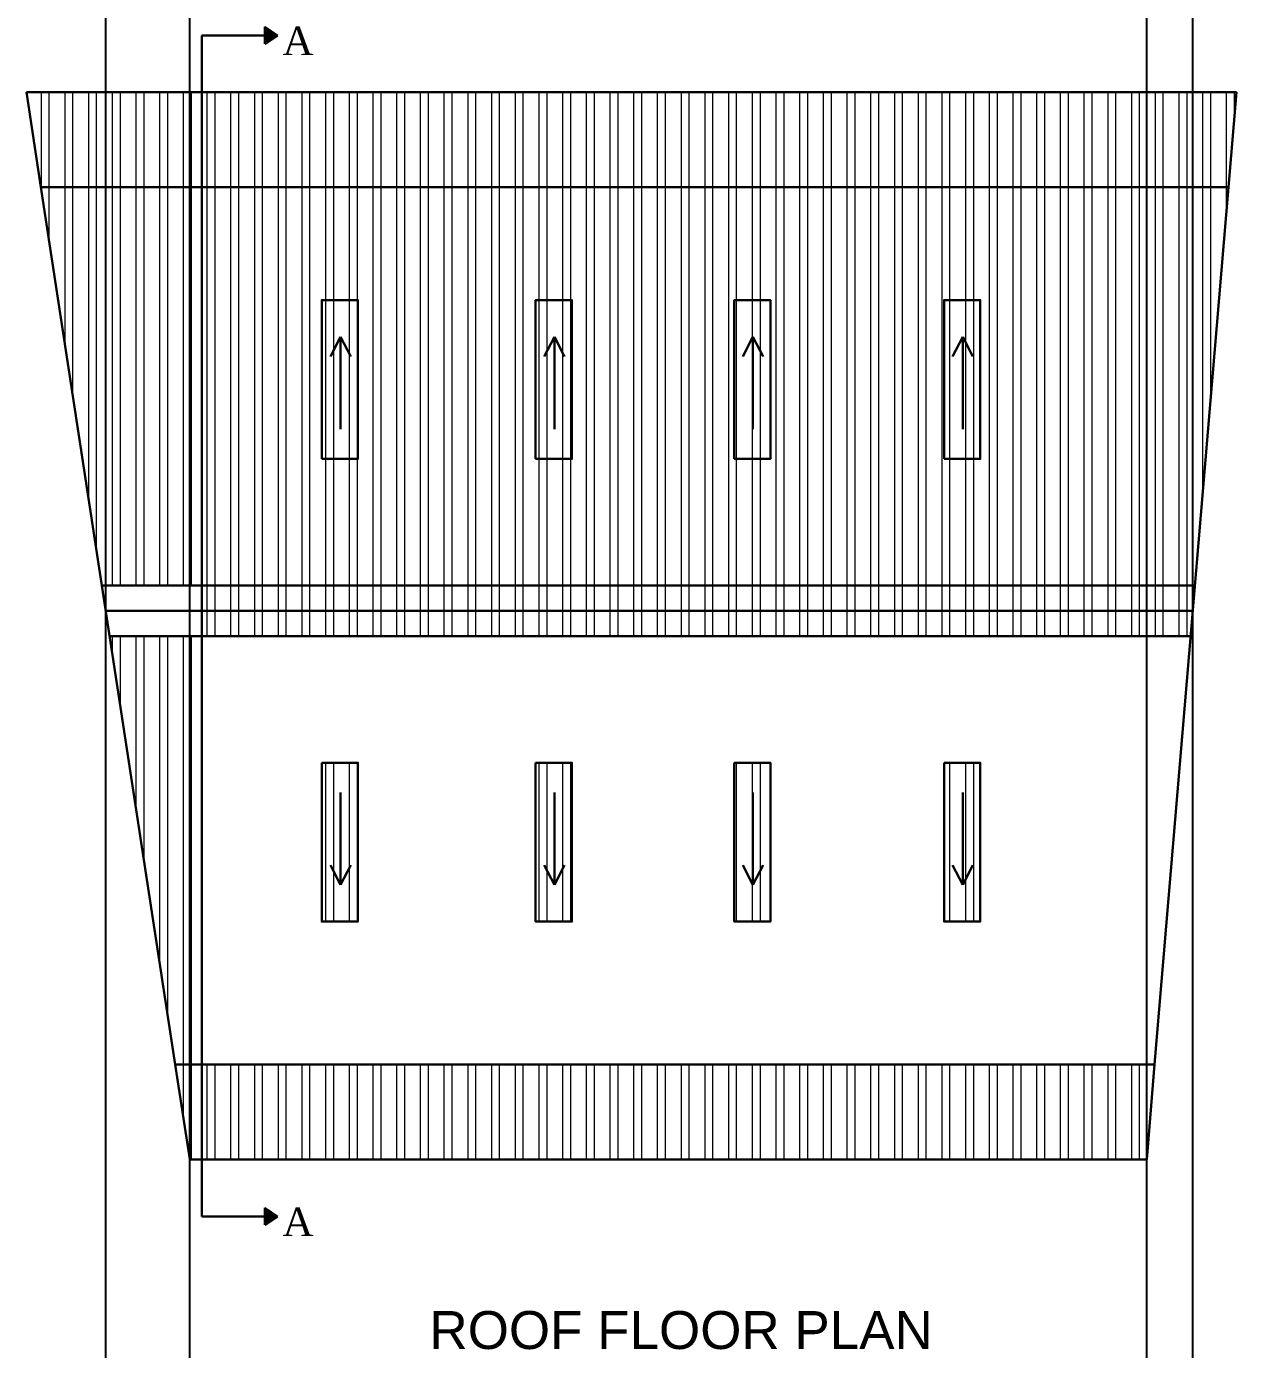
# Model space of a CAD drawing. Header units: inches. Extents: x 40927 to 78083, y -14649 to -3084.
# Drawn here: x 52142 to 52524.9, y -13837.6 to -13419.1 of the extents above; entities that cross this region are included whole.
import ezdxf

# ---------------------------------------------------------------- set-up
doc = ezdxf.new("R2010")
doc.units = ezdxf.units.IN
doc.header["$MEASUREMENT"] = 0
doc.layers.add('DIM_LINE', color=165, linetype='Continuous', lineweight=15)
doc.layers.add('ELEVATION', color=6, linetype='Continuous', lineweight=30)
doc.layers.add('PDF_Text', color=7, linetype='Continuous')
doc.styles.add('PDF Arial', font='arial.ttf')
doc.styles.get("Standard").update_dxf_attribs({"font": 'times.ttf'})
pattern_1 = [(90, (-7073.3226, 496.046), (-7.5, 0), []), (90, (-7070.8226, 498.546), (-7.5, 0), [])]

msp = doc.modelspace()

# ---------------------------------------------------------------- hatches: boundary and pattern name
at = {"layer": 'DIM_LINE'}
h = msp.add_hatch(dxfattribs=at)
h.set_pattern_fill('ANSI32', color=256, scale=20, angle=45)
h.set_pattern_definition(pattern_1)
h.paths.add_polyline_path([(52141.97, -13439.93), (52146.56, -13469.93), (52197.42, -13469.93), (52197.42, -13439.93)])
h = msp.add_hatch(dxfattribs=at)
h.set_pattern_fill('ANSI32', color=256, scale=20, angle=45)
h.set_pattern_definition(pattern_1)
h.paths.add_polyline_path([(52524.85, -13439.93), (52197.42, -13439.93), (52197.42, -13469.93), (52522.32, -13469.93)])
h = msp.add_hatch(dxfattribs=at)
h.set_pattern_fill('ANSI32', color=256, scale=20, angle=45)
h.set_pattern_definition(pattern_1)
h.paths.add_polyline_path([(52197.42, -13469.93), (52146.56, -13469.93), (52165.85, -13595.93), (52197.42, -13595.93)])
h = msp.add_hatch(dxfattribs=at)
h.set_pattern_fill('ANSI32', color=256, scale=20, angle=45)
h.set_pattern_definition(pattern_1)
h.paths.add_polyline_path([(52522.32, -13469.93), (52197.42, -13469.93), (52197.42, -13595.93), (52511.71, -13595.93)])
h.paths.add_polyline_path([(52443.76, -13555.89), (52432.29, -13555.89), (52432.29, -13505.64), (52443.76, -13505.64)], flags=16)
h.paths.add_polyline_path([(52377.38, -13555.89), (52365.91, -13555.89), (52365.91, -13505.64), (52377.38, -13505.64)], flags=16)
h.paths.add_polyline_path([(52314.54, -13555.89), (52303.07, -13555.89), (52303.07, -13505.64), (52314.54, -13505.64)], flags=16)
h.paths.add_polyline_path([(52246.87, -13555.89), (52235.4, -13555.89), (52235.4, -13505.64), (52246.87, -13505.64)], flags=16)
h = msp.add_hatch(dxfattribs=at)
h.set_pattern_fill('ANSI32', color=256, scale=20, angle=45)
h.set_pattern_definition(pattern_1)
h.paths.add_polyline_path([(52522.32, -13469.93), (52197.42, -13469.93), (52197.42, -13611.93), (52510.36, -13611.93)])
h.paths.add_polyline_path([(52443.76, -13651.98), (52432.29, -13651.98), (52432.29, -13702.23), (52443.76, -13702.23)], flags=17)
h.paths.add_polyline_path([(52377.38, -13651.98), (52365.91, -13651.98), (52365.91, -13702.23), (52377.38, -13702.23)], flags=17)
h.paths.add_polyline_path([(52314.54, -13651.98), (52303.07, -13651.98), (52303.07, -13702.23), (52314.54, -13702.23)], flags=17)
h.paths.add_polyline_path([(52246.87, -13702.23), (52246.87, -13651.98), (52235.4, -13651.98), (52235.4, -13702.23)], flags=17)
h = msp.add_hatch(dxfattribs=at)
h.set_pattern_fill('ANSI32', color=256, scale=20, angle=45)
h.set_pattern_definition(pattern_1)
h.paths.add_polyline_path([(52197.42, -13611.93), (52168.3, -13611.93), (52189.05, -13747.45), (52197.42, -13747.45)])
h = msp.add_hatch(dxfattribs=at)
h.set_pattern_fill('ANSI32', color=256, scale=20, angle=45)
h.set_pattern_definition(pattern_1)
h.paths.add_polyline_path([(52197.42, -13747.45), (52189.05, -13747.45), (52193.64, -13777.45), (52197.42, -13777.45)])
h = msp.add_hatch(dxfattribs=at)
h.set_pattern_fill('ANSI32', color=256, scale=20, angle=45)
h.set_pattern_definition(pattern_1)
h.paths.add_polyline_path([(52498.94, -13747.45), (52197.42, -13747.45), (52197.42, -13777.45), (52496.42, -13777.45)])
at = {"layer": 'ELEVATION'}
h = msp.add_hatch(dxfattribs=at)
h.set_pattern_fill('ANSI31', color=256)
h.set_pattern_definition([(45, (-6468.60983, 496.04588), (-0.08838834765, 0.08838834765), [])])
h.paths.add_polyline_path([(52221.42, -13421.93), (52217.38, -13419.27), (52217.38, -13424.6)])
h = msp.add_hatch(dxfattribs=at)
h.set_pattern_fill('ANSI31', color=256)
h.set_pattern_definition([(45, (-6468.60983, 122.52827), (-0.08838834765, 0.08838834765), [])])
h.paths.add_polyline_path([(52221.42, -13795.45), (52217.38, -13792.79), (52217.38, -13798.11)])

# ---------------------------------------------------------------- linework, layer by layer
for p in [(52167.08, -13603.93), (52193.64, -13777.45), (52496.42, -13777.45), (52511.03, -13603.93)]:
    msp.add_xline(p, (0, 1))
for p, q in [((52221.42, -13421.93), (52217.38, -13419.27)), ((52217.38, -13419.27), (52217.38, -13424.6)), ((52197.42, -13421.93), (52197.42, -13795.45)), ((52197.42, -13421.93), (52217.38, -13421.93)), ((52221.42, -13421.93), (52217.38, -13424.6)), ((52524.85, -13439.93), (52141.97, -13439.93)), ((52146.56, -13469.93), (52141.97, -13439.93)), ((52522.32, -13469.93), (52524.85, -13439.93)), ((52241.35, -13517.28), (52238.13, -13523.52)), ((52241.35, -13546.43), (52241.35, -13517.28)), ((52241.35, -13517.28), (52244.56, -13523.52)), ((52309.02, -13517.28), (52305.8, -13523.52)), ((52309.02, -13546.43), (52309.02, -13517.28)), ((52309.02, -13517.28), (52312.23, -13523.52)), ((52371.85, -13517.28), (52368.64, -13523.52)), ((52371.85, -13546.43), (52371.85, -13517.28)), ((52371.85, -13517.28), (52375.07, -13523.52)), ((52438.23, -13517.28), (52435.02, -13523.52)), ((52438.23, -13546.43), (52438.23, -13517.28)), ((52438.23, -13517.28), (52441.45, -13523.52)), ((52165.85, -13595.93), (52511.71, -13595.93)), ((52167.08, -13603.93), (52511.03, -13603.93)), ((52168.3, -13611.93), (52510.36, -13611.93)), ((52241.35, -13661.44), (52241.35, -13690.58)), ((52309.02, -13661.44), (52309.02, -13690.58)), ((52371.85, -13661.44), (52371.85, -13690.58)), ((52438.23, -13661.44), (52438.23, -13690.58)), ((52241.35, -13690.58), (52238.13, -13684.35)), ((52241.35, -13690.58), (52244.56, -13684.35)), ((52309.02, -13690.58), (52305.8, -13684.35)), ((52309.02, -13690.58), (52312.23, -13684.35)), ((52371.85, -13690.58), (52368.64, -13684.35)), ((52371.85, -13690.58), (52375.07, -13684.35)), ((52438.23, -13690.58), (52435.02, -13684.35)), ((52438.23, -13690.58), (52441.45, -13684.35)), ((52193.64, -13777.45), (52189.05, -13747.45)), ((52496.42, -13777.45), (52498.94, -13747.45)), ((52193.64, -13777.45), (52496.42, -13777.45)), ((52197.42, -13795.45), (52217.38, -13795.45)), ((52221.42, -13795.45), (52217.38, -13792.79)), ((52217.38, -13792.79), (52217.38, -13798.11)), ((52221.42, -13795.45), (52217.38, -13798.11))]:
    msp.add_line(p, q, dxfattribs=at)
for points in [[(52498.94, -13747.45), (52522.32, -13469.93), (52146.56, -13469.93), (52189.05, -13747.45)], [(52235.4, -13555.89), (52246.87, -13555.89), (52246.87, -13505.64), (52235.4, -13505.64)], [(52303.07, -13555.89), (52314.54, -13555.89), (52314.54, -13505.64), (52303.07, -13505.64)], [(52365.91, -13555.89), (52377.38, -13555.89), (52377.38, -13505.64), (52365.91, -13505.64)], [(52432.29, -13555.89), (52443.76, -13555.89), (52443.76, -13505.64), (52432.29, -13505.64)], [(52235.4, -13651.98), (52246.87, -13651.98), (52246.87, -13702.23), (52235.4, -13702.23)], [(52303.07, -13651.98), (52314.54, -13651.98), (52314.54, -13702.23), (52303.07, -13702.23)], [(52365.91, -13651.98), (52377.38, -13651.98), (52377.38, -13702.23), (52365.91, -13702.23)], [(52432.29, -13651.98), (52443.76, -13651.98), (52443.76, -13702.23), (52432.29, -13702.23)]]:
    msp.add_lwpolyline(points, close=True, dxfattribs=at)

# ---------------------------------------------------------------- texts
at = {"char_height": 9, "width": 10.8456, "attachment_point": 1}
for insert in [(52222.99, -13419.18), (52222.99, -13792.69)]:
    msp.add_mtext('A', dxfattribs=dict(at, insert=insert))
at = {"layer": 'PDF_Text', "insert": (52269.48, -13837.57), "char_height": 12, "attachment_point": 7, "style": 'PDF Arial'}
msp.add_mtext('ROOF FLOOR PLAN', dxfattribs=at)

doc.saveas('drawing.dxf')
